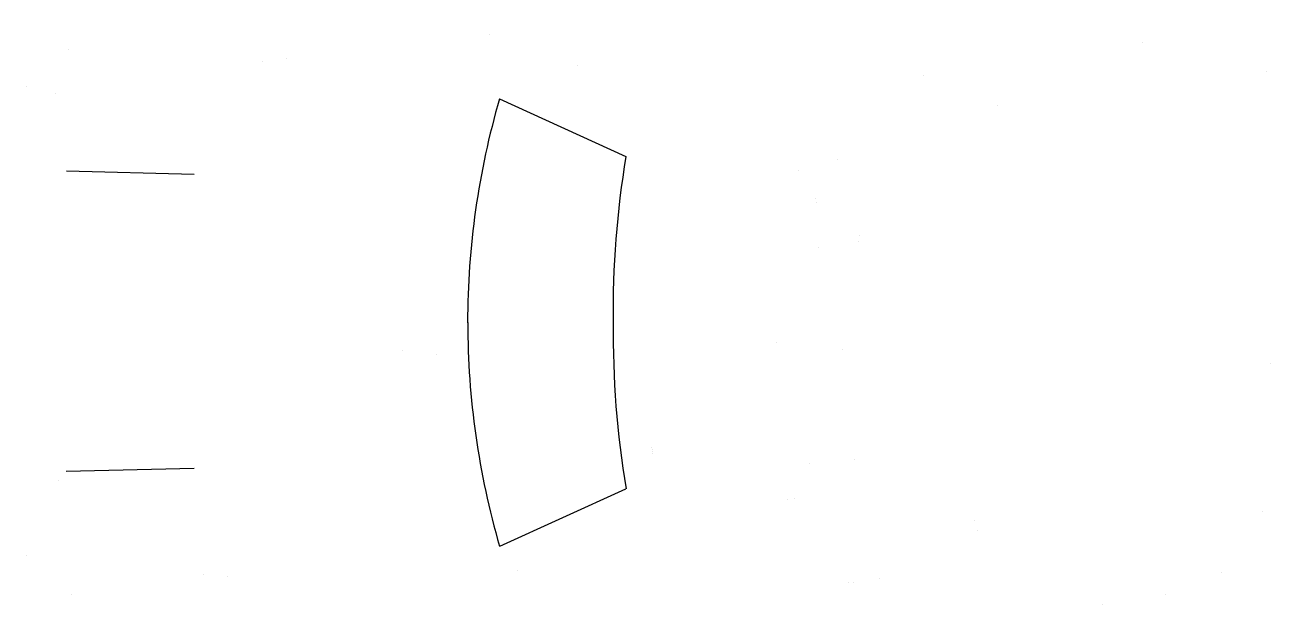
# Model space of a CAD drawing. Extents: x 19380 to 23329, y 62962 to 64813.
import ezdxf

# ---------------------------------------------------------------- set-up
doc = ezdxf.new("R2010")
doc.units = 0
doc.header["$LTSCALE"] = 32258
doc.header["$MEASUREMENT"] = 0
doc.layers.get('0').update_dxf_attribs({"linetype": 'CONTINUOUS'})

msp = doc.modelspace()

# ---------------------------------------------------------------- linework, layer by layer
at = {"linetype": 'CONTINUOUS'}
for p, q in [((20863.732, 64581.85), (21258.732, 64401.85)), ((19508.732, 64356.85), (19908.732, 64346.85)), ((19508.332, 63416.95), (19908.332, 63426.95)), ((20864.132, 63182.05), (21259.032, 63362.05))]:
    msp.add_line(p, q, dxfattribs=at)
at = {"linetype": 'CONTINUOUS', "const_width": 0.002, "flags": 128}
for points in [[(22673.832, 64791.85), (22673.832, 64812.65), (22717.032, 64812.65), (23080.632, 64812.65), (23123.832, 64804.35), (23159.832, 64783.55), (23203.032, 64750.15), (23242.632, 64704.35), (23264.232, 64662.65), (23285.832, 64616.85), (23307.432, 64562.65), (23321.832, 64496.05), (23329.032, 64425.15), (23329.032, 64350.15), (23329.032, 63883.55)], [(20943.632, 64791.85), (20839.232, 64783.55), (20713.232, 64766.85), (19604.532, 64641.85), (19503.732, 64616.85), (19485.732, 64616.85), (19467.732, 64587.65), (19467.732, 64416.85), (19482.132, 64387.65), (19510.932, 64358.55), (19510.932, 63887.75)], [(20943.632, 64791.85), (22577.832, 64791.85), (22617.432, 64791.85), (22660.632, 64791.85), (22739.832, 64775.15), (22829.832, 64766.85), (22912.632, 64750.15), (22995.432, 64729.35), (23060.232, 64708.55), (23121.432, 64675.15), (23186.232, 64616.85), (23225.832, 64562.65), (23254.632, 64471.05), (23269.032, 64316.85), (23269.032, 64141.85), (23283.432, 63883.55)], [(19704.132, 64661.95), (19689.732, 64716.15), (19650.132, 64745.35), (19581.732, 64745.35), (19534.932, 64745.35), (19455.732, 64716.15), (19405.332, 64674.45), (19380.132, 64607.85), (19380.132, 63887.05)], [(20683.732, 64761.85), (20818.732, 64666.85), (20788.732, 64586.85), (20763.732, 64496.85), (20743.732, 64401.85), (20733.732, 64301.85), (20713.732, 64206.85), (20698.732, 64101.85), (20678.732, 63991.85), (19618.732, 63886.85)], [(20883.732, 64651.85), (21108.732, 64686.85), (21188.732, 64686.85), (21368.732, 64696.85), (21728.632, 64696.85), (21728.632, 64466.85), (21293.732, 64466.85), (20883.732, 64651.85)], [(21763.532, 64697.05), (21763.532, 64467.05), (22118.432, 64467.05), (22183.432, 64477.05), (22243.432, 64492.05), (22308.432, 64512.05), (22373.432, 64537.05), (22428.432, 64567.05), (22383.432, 64587.05), (22318.432, 64617.05), (22253.432, 64637.05), (22178.432, 64657.05), (22103.432, 64672.05), (22023.432, 64687.05), (21948.432, 64697.05), (21873.432, 64697.05), (21798.532, 64697.05), (21758.532, 64697.05)], [(23208.732, 64586.75), (22613.732, 64586.75), (22613.732, 63886.75)], [(22438.632, 64536.85), (22368.632, 64506.85), (22313.632, 64486.85), (22258.632, 64466.85), (22203.632, 64446.85), (22148.632, 64446.85)], [(22438.632, 64541.75), (22463.632, 64481.75), (22488.632, 64406.75), (22508.632, 64326.75), (22518.632, 64266.75), (22528.632, 64176.75), (22538.632, 64096.75), (22538.632, 64021.75), (22538.632, 63946.75), (22538.632, 63881.75)], [(21863.632, 64421.75), (21878.632, 64446.75), (22118.632, 64446.75), (22138.632, 64391.75), (22158.632, 64321.75), (22178.632, 64246.75), (22188.632, 64166.75), (22188.632, 64081.75), (22188.632, 63991.75), (22188.632, 63881.75)], [(21993.632, 64176.85), (21978.632, 64271.85), (21953.632, 64346.85), (21913.632, 64401.85), (21843.632, 64431.85), (21738.632, 64441.85), (21648.632, 64441.85), (21528.632, 64441.85), (21428.632, 64441.85), (21348.632, 64431.85), (21293.632, 64381.85), (21268.632, 64326.85), (21253.632, 64246.85), (21253.632, 64176.85)], [(21863.632, 64176.85), (21863.632, 64226.85), (21848.632, 64276.85), (21828.632, 64316.85), (21793.632, 64366.85), (21758.632, 64391.85), (21708.632, 64406.85), (21643.632, 64406.85), (21563.632, 64406.85), (21483.632, 64406.85), (21408.632, 64406.85), (21373.632, 64391.85), (21348.632, 64356.85), (21333.632, 64301.85), (21323.632, 64241.85), (21323.632, 64196.85), (21323.632, 64171.85)], [(22148.632, 64441.75), (22173.632, 64381.75), (22198.632, 64306.75), (22218.632, 64226.75), (22228.632, 64166.75), (22238.632, 64076.75), (22248.632, 63996.75), (22248.632, 63881.75), (22248.632, 63876.75)], [(21343.632, 64346.85), (21808.632, 64346.85)], [(21333.632, 64296.85), (21838.632, 64296.85)], [(21323.632, 64246.85), (21858.632, 64246.85)], [(21993.932, 64176.95), (21978.932, 64081.95), (21953.932, 64006.95), (21913.932, 63951.95), (21843.932, 63921.95), (21738.932, 63911.95), (21648.932, 63911.95), (21529.032, 63911.95), (21429.032, 63911.95), (21349.032, 63921.95), (21294.032, 63971.95), (21269.032, 64026.95), (21254.032, 64106.95), (21254.032, 64176.95)], [(21323.632, 64196.85), (21863.632, 64196.85)], [(21863.932, 64176.95), (21863.932, 64126.95), (21848.932, 64076.95), (21828.932, 64036.95), (21793.932, 63986.95), (21758.932, 63961.95), (21708.932, 63946.95), (21643.932, 63946.95), (21563.932, 63946.95), (21483.932, 63946.95), (21408.932, 63946.95), (21373.932, 63961.95), (21348.932, 63996.95), (21333.932, 64051.95), (21323.932, 64111.95), (21323.932, 64156.95), (21323.932, 64181.95)], [(21323.632, 64146.85), (21863.632, 64146.85)], [(21323.632, 64096.85), (21853.632, 64096.85)], [(21333.632, 64046.85), (21833.632, 64046.85)], [(21348.632, 63996.85), (21798.632, 63996.85)], [(19704.032, 63112.25), (19689.632, 63058.05), (19650.032, 63028.95), (19581.632, 63028.95), (19534.832, 63028.95), (19455.732, 63058.05), (19405.332, 63099.75), (19380.132, 63166.35), (19380.132, 63887.15)], [(20944.032, 62982.35), (20839.632, 62990.75), (20713.732, 63007.35), (19605.032, 63132.35), (19504.332, 63157.35), (19486.332, 63157.35), (19468.332, 63186.55), (19468.332, 63357.35), (19482.732, 63386.55), (19511.532, 63415.65), (19511.532, 63886.45)], [(20684.132, 63012.05), (20819.032, 63106.95), (20789.132, 63186.95), (20764.132, 63276.95), (20744.132, 63371.95), (20734.132, 63471.95), (20714.132, 63566.95), (20699.132, 63671.95), (20679.132, 63781.95), (19619.232, 63886.95)], [(20944.032, 62982.35), (22578.232, 62982.35), (22617.832, 62982.35), (22661.032, 62982.35), (22740.132, 62999.05), (22830.132, 63007.35), (22912.932, 63024.05), (22995.732, 63044.85), (23060.532, 63065.75), (23121.732, 63099.05), (23186.532, 63157.35), (23226.132, 63211.55), (23254.932, 63303.15), (23269.332, 63457.35), (23269.332, 63632.35), (23283.732, 63890.65)], [(22003.632, 63591.85), (21988.632, 63686.85), (21963.632, 63761.85), (21923.632, 63816.85), (21853.632, 63846.85), (21748.632, 63856.85), (21658.632, 63856.85), (21538.732, 63856.85), (21438.732, 63856.85), (21358.732, 63846.85), (21303.732, 63796.85), (21278.732, 63741.85), (21263.732, 63661.85), (21263.732, 63591.85)], [(21864.032, 63342.05), (21879.032, 63317.05), (22118.932, 63317.05), (22138.932, 63372.05), (22158.932, 63442.05), (22178.932, 63517.05), (22188.932, 63597.05), (22188.932, 63682.05), (22188.932, 63772.05), (22188.932, 63882.05)], [(22148.932, 63322.05), (22173.932, 63382.05), (22198.932, 63457.05), (22218.932, 63537.05), (22228.932, 63597.05), (22238.932, 63687.05), (22248.932, 63767.05), (22248.932, 63882.05), (22248.932, 63887.05)], [(22438.932, 63222.05), (22463.932, 63282.05), (22488.932, 63357.05), (22508.932, 63437.05), (22518.932, 63497.05), (22528.932, 63587.05), (22538.932, 63667.05), (22538.932, 63742.05), (22538.932, 63817.05), (22538.932, 63882.05)], [(23208.932, 63187.05), (22614.032, 63187.05), (22614.032, 63886.95)], [(22673.632, 62982.35), (22673.632, 62961.55), (22716.832, 62961.55), (23080.332, 62961.55), (23123.532, 62969.85), (23159.532, 62990.75), (23202.732, 63024.05), (23242.332, 63069.85), (23263.932, 63111.55), (23285.532, 63157.35), (23307.132, 63211.55), (23321.532, 63278.15), (23328.732, 63349.05), (23328.732, 63423.95), (23328.732, 63890.65)], [(21873.632, 63591.85), (21873.632, 63641.85), (21858.632, 63691.85), (21838.632, 63731.85), (21803.632, 63781.85), (21768.632, 63806.85), (21718.632, 63821.85), (21653.632, 63821.85), (21573.632, 63821.85), (21493.632, 63821.85), (21418.632, 63821.85), (21383.632, 63806.85), (21358.632, 63771.85), (21343.632, 63716.85), (21333.632, 63656.85), (21333.632, 63611.85), (21333.632, 63586.85)], [(21353.732, 63761.85), (21818.632, 63761.85)], [(21343.732, 63711.85), (21848.632, 63711.85)], [(21333.732, 63661.85), (21868.632, 63661.85)], [(22003.932, 63591.95), (21989.032, 63496.95), (21964.032, 63422.05), (21924.032, 63367.05), (21854.032, 63337.05), (21749.032, 63327.05), (21659.032, 63327.05), (21539.032, 63327.05), (21439.032, 63327.05), (21359.032, 63337.05), (21304.032, 63387.05), (21279.032, 63442.05), (21264.032, 63521.95), (21264.032, 63591.95)], [(21333.732, 63611.85), (21873.632, 63611.85)], [(21873.932, 63591.95), (21873.932, 63541.95), (21858.932, 63491.95), (21838.932, 63451.95), (21803.932, 63402.05), (21768.932, 63377.05), (21718.932, 63362.05), (21653.932, 63362.05), (21574.032, 63362.05), (21494.032, 63362.05), (21419.032, 63362.05), (21384.032, 63377.05), (21359.032, 63412.05), (21344.032, 63466.95), (21334.032, 63526.95), (21334.032, 63571.95), (21334.032, 63596.95)], [(21333.732, 63561.85), (21873.632, 63561.85)], [(21333.732, 63511.85), (21863.632, 63511.85)], [(21343.732, 63461.85), (21843.632, 63461.85)], [(21358.732, 63411.85), (21808.632, 63411.85)], [(22438.932, 63227.05), (22368.932, 63257.05), (22313.932, 63277.05), (22258.932, 63297.05), (22203.932, 63317.05), (22148.932, 63317.05)], [(20884.032, 63112.05), (21109.032, 63077.05), (21189.032, 63077.05), (21369.032, 63067.05), (21728.932, 63067.05), (21728.932, 63297.05), (21294.032, 63297.05), (20884.032, 63112.05)], [(21764.032, 63067.05), (21764.032, 63297.05), (22118.932, 63297.05), (22183.932, 63287.05), (22243.932, 63272.05), (22308.932, 63252.05), (22373.932, 63227.05), (22428.932, 63197.05), (22383.932, 63177.05), (22318.932, 63147.05), (22253.932, 63127.05), (22178.932, 63107.05), (22103.932, 63092.05), (22023.932, 63077.05), (21949.032, 63067.05), (21874.032, 63067.05), (21799.032, 63067.05), (21759.032, 63067.05)]]:
    msp.add_lwpolyline(points, dxfattribs=at)
at = {"linetype": 'CONTINUOUS'}
for centre, radius, start, end in [((23273.632, 63881.85), 2509.9, 163.804995, 180), ((24163.632, 63916.85), 2944.9, 170.520726, 180.677092), ((23273.932, 63881.95), 2509.7, 180, 196.193438), ((24163.832, 63846.95), 2944.7, 179.32285, 189.477985)]:
    msp.add_arc(centre, radius, start, end, dxfattribs=at)

doc.saveas('drawing.dxf')
